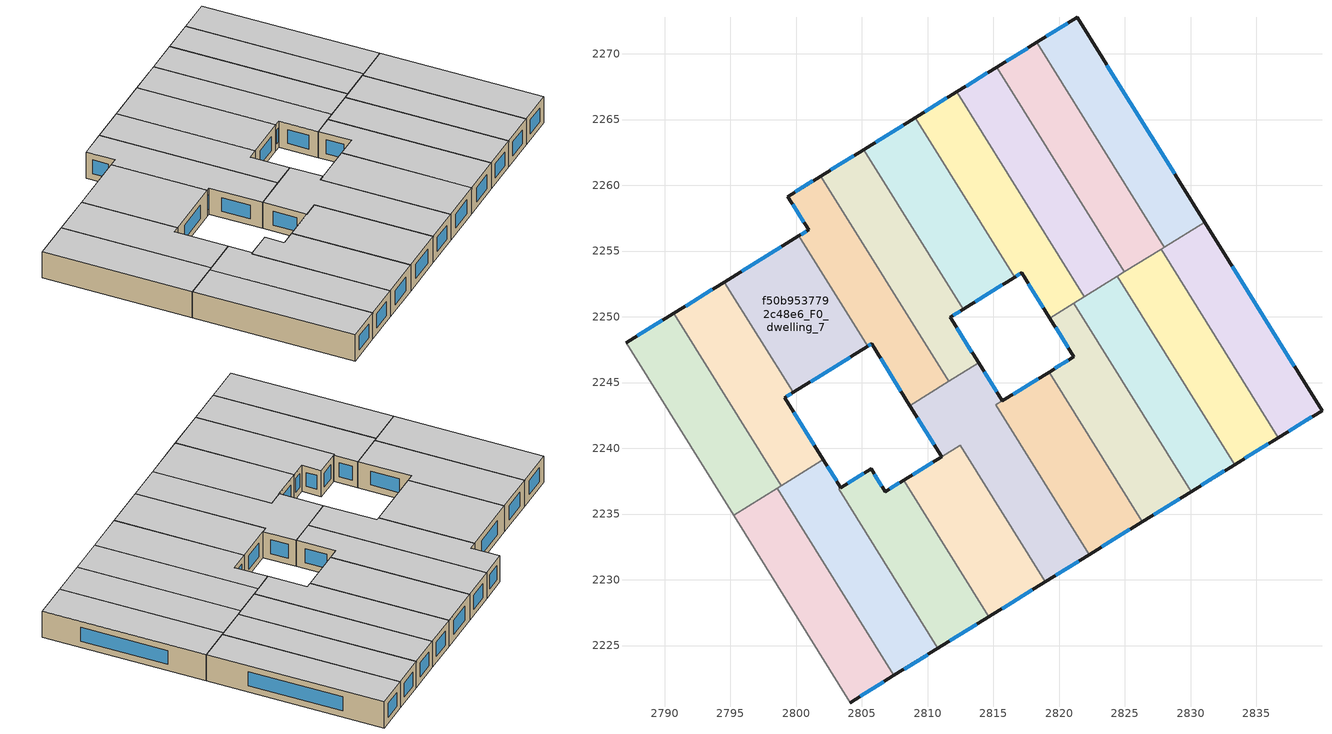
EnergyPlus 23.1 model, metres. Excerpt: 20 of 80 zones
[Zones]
f50b9537792c48e6_F0_dwelling_0
 floor ground (EU_floor_Construction): 2821.37,2272.77 2831.06,2257.21 2828.02,2255.31 2818.32,2270.88 z0
 wall outside (EU_wall_Construction): 2831.06,2257.21 2821.37,2272.77 2818.32,2270.88 z0:3
 wall to f50b9537792c48e6_F0_dwelling_1 (EU_wall_Construction): 2818.32,2270.88 2828.02,2255.31 z0:3
 wall to f50b9537792c48e6_F0_dwelling_10 (EU_wall_Construction): 2828.02,2255.31 2831.06,2257.21 z0:3
 window (EU_Window_Construction): 2820.65,2272.33 2819.03,2271.32 / 2828.79,2260.86 2823.64,2269.12 z0.7:2.3
 ceiling to f50b9537792c48e6_F1_dwelling_0 (EU_floor_Construction): 2831.06,2257.21 2821.37,2272.77 2818.32,2270.88 2828.02,2255.31 z3
f50b9537792c48e6_F0_dwelling_1
 floor ground (EU_floor_Construction): 2818.32,2270.88 2828.02,2255.31 2824.97,2253.41 2815.27,2268.99 z0
 wall outside (EU_wall_Construction): 2818.32,2270.88 2815.27,2268.99 z0:3
 wall to f50b9537792c48e6_F0_dwelling_2 (EU_wall_Construction): 2815.27,2268.99 2824.97,2253.41 z0:3
 wall to f50b9537792c48e6_F0_dwelling_11 (EU_wall_Construction): 2824.97,2253.41 2827.75,2255.15 z0:3
 wall to f50b9537792c48e6_F0_dwelling_10 (EU_wall_Construction): 2827.75,2255.15 2828.02,2255.31 z0:3
 window (EU_Window_Construction): 2817.6,2270.44 2815.98,2269.44 z0.7:2.3
 ceiling to f50b9537792c48e6_F1_dwelling_1 (EU_floor_Construction): 2828.02,2255.31 2818.32,2270.88 2815.27,2268.99 2824.97,2253.41 z3
f50b9537792c48e6_F0_dwelling_10
 floor ground (EU_floor_Construction): 2831.06,2257.21 2839.99,2242.88 2836.68,2240.82 2827.75,2255.15 z0
 wall outside (EU_wall_Construction): 2836.68,2240.82 2839.99,2242.88 2831.06,2257.21 z0:3
 wall to f50b9537792c48e6_F0_dwelling_11 (EU_wall_Construction): 2827.75,2255.15 2836.68,2240.82 z0:3
 window (EU_Window_Construction): 2837.9,2246.24 2833.16,2253.84 / 2837.45,2241.31 2839.21,2242.39 z0.7:2.3
 ceiling to f50b9537792c48e6_F1_dwelling_10 (EU_floor_Construction): 2839.99,2242.88 2831.06,2257.21 2827.75,2255.15 2836.68,2240.82 z3
f50b9537792c48e6_F0_dwelling_11
 floor ground (EU_floor_Construction): 2827.75,2255.15 2836.68,2240.82 2833.36,2238.77 2824.44,2253.08 z0
 wall outside (EU_wall_Construction): 2833.36,2238.77 2836.68,2240.82 z0:3
 wall to f50b9537792c48e6_F0_dwelling_12 (EU_wall_Construction): 2824.44,2253.08 2833.36,2238.77 z0:3
 wall to f50b9537792c48e6_F0_dwelling_2 (EU_wall_Construction): 2824.97,2253.41 2824.44,2253.08 z0:3
 window (EU_Window_Construction): 2834.14,2239.25 2835.9,2240.34 z0.7:2.3
 ceiling to f50b9537792c48e6_F1_dwelling_11 (EU_floor_Construction): 2836.68,2240.82 2827.75,2255.15 2824.44,2253.08 2833.36,2238.77 z3
f50b9537792c48e6_F0_dwelling_12
 floor ground (EU_floor_Construction): 2824.44,2253.08 2833.36,2238.77 2830.04,2236.71 2821.13,2251.02 z0
 wall outside (EU_wall_Construction): 2830.04,2236.71 2833.36,2238.77 z0:3
 wall to f50b9537792c48e6_F0_dwelling_13 (EU_wall_Construction): 2821.13,2251.02 2830.04,2236.71 z0:3
 wall to f50b9537792c48e6_F0_dwelling_2 (EU_wall_Construction): 2824.44,2253.08 2821.93,2251.52 z0:3
 wall to f50b9537792c48e6_F0_dwelling_3 (EU_wall_Construction): 2821.93,2251.52 2821.13,2251.02 z0:3
 window (EU_Window_Construction): 2830.82,2237.2 2832.58,2238.29 z0.7:2.3
 ceiling to f50b9537792c48e6_F1_dwelling_12 (EU_floor_Construction): 2833.36,2238.77 2824.44,2253.08 2821.13,2251.02 2830.04,2236.71 z3
f50b9537792c48e6_F0_dwelling_13
 floor ground (EU_floor_Construction): 2821.13,2251.02 2830.04,2236.71 2826.33,2234.42 2819.24,2245.8 2821.12,2246.97 2819.3,2249.88 z0
 wall outside (EU_wall_Construction): 2819.3,2249.88 2821.12,2246.97 2819.24,2245.8 / 2826.33,2234.42 2830.04,2236.71 z0:3
 wall to f50b9537792c48e6_F0_dwelling_14 (EU_wall_Construction): 2819.24,2245.8 2826.33,2234.42 z0:3
 wall to f50b9537792c48e6_F0_dwelling_3 (EU_wall_Construction): 2821.13,2251.02 2819.3,2249.88 z0:3
 window (EU_Window_Construction): 2819.73,2249.2 2820.7,2247.65 / 2827.2,2234.96 2829.17,2236.18 / 2820.68,2246.69 2819.68,2246.08 z0.7:2.3
 ceiling to f50b9537792c48e6_F1_dwelling_13 (EU_floor_Construction): 2830.04,2236.71 2821.13,2251.02 2819.3,2249.88 2821.12,2246.97 2819.24,2245.8 2826.33,2234.42 z3
f50b9537792c48e6_F0_dwelling_14
 floor ground (EU_floor_Construction): 2819.24,2245.8 2826.33,2234.42 2822.29,2231.92 2815.2,2243.3 2815.69,2243.61 z0
 wall outside (EU_wall_Construction): 2822.29,2231.92 2826.33,2234.42 / 2819.24,2245.8 2815.69,2243.61 z0:3
 wall to f50b9537792c48e6_F0_dwelling_15 (EU_wall_Construction): 2815.68,2243.61 2815.2,2243.3 2822.29,2231.92 z0:3
 window (EU_Window_Construction): 2823.24,2232.51 2825.38,2233.83 / 2818.41,2245.29 2816.52,2244.13 z0.7:2.3
 ceiling to f50b9537792c48e6_F1_dwelling_14 (EU_floor_Construction): 2826.33,2234.42 2819.24,2245.8 2815.69,2243.61 2815.2,2243.3 2822.29,2231.92 z3
f50b9537792c48e6_F0_dwelling_15
 floor ground (EU_floor_Construction): 2815.69,2243.61 2815.2,2243.3 2822.28,2231.92 2818.96,2229.86 2812.48,2240.25 2811.08,2239.38 2808.66,2243.25 2813.88,2246.5 z0
 wall outside (EU_wall_Construction): 2818.96,2229.86 2822.28,2231.92 / 2808.66,2243.25 2811.08,2239.38 / 2815.69,2243.61 2813.88,2246.5 z0:3
 wall to f50b9537792c48e6_F0_dwelling_16 (EU_wall_Construction): 2812.49,2240.24 2818.96,2229.86 / 2811.08,2239.38 2812.48,2240.25 z0:3
 wall to f50b9537792c48e6_F0_dwelling_6 (EU_wall_Construction): 2811.61,2245.09 2808.66,2243.25 z0:3
 wall to f50b9537792c48e6_F0_dwelling_5 (EU_wall_Construction): 2813.88,2246.5 2811.61,2245.09 z0:3
 window (EU_Window_Construction): 2819.74,2230.34 2821.5,2231.43 / 2809.23,2242.34 2810.51,2240.29 / 2815.26,2244.29 2814.3,2245.82 z0.7:2.3
 ceiling to f50b9537792c48e6_F1_dwelling_15 (EU_floor_Construction): 2822.28,2231.92 2815.2,2243.3 2815.69,2243.61 2813.88,2246.5 2808.66,2243.25 2811.08,2239.38 2812.48,2240.25 2818.96,2229.86 z3
f50b9537792c48e6_F0_dwelling_16
 floor ground (EU_floor_Construction): 2812.49,2240.24 2818.96,2229.86 2814.65,2227.19 2808.18,2237.58 z0
 wall outside (EU_wall_Construction): 2814.65,2227.19 2818.96,2229.86 / 2811.08,2239.37 2808.18,2237.58 z0:3
 wall to f50b9537792c48e6_F0_dwelling_17 (EU_wall_Construction): 2808.18,2237.58 2814.65,2227.19 z0:3
 window (EU_Window_Construction): 2815.66,2227.82 2817.95,2229.23 / 2810.4,2238.95 2808.86,2238 z0.7:2.3
 ceiling to f50b9537792c48e6_F1_dwelling_16 (EU_floor_Construction): 2818.96,2229.86 2812.49,2240.24 2808.18,2237.58 2814.65,2227.19 z3
f50b9537792c48e6_F0_dwelling_17
 floor ground (EU_floor_Construction): 2808.18,2237.58 2814.65,2227.19 2810.78,2224.8 2803.23,2236.92 2803.39,2237.02 2805.71,2238.45 2806.79,2236.71 z0
 wall outside (EU_wall_Construction): 2810.78,2224.8 2814.65,2227.19 / 2808.18,2237.58 2806.79,2236.71 2805.71,2238.45 2803.39,2237.02 z0:3
 wall to f50b9537792c48e6_F0_dwelling_18 (EU_wall_Construction): 2803.39,2237.02 2803.23,2236.92 2810.78,2224.8 z0:3
 window (EU_Window_Construction): 2811.69,2225.36 2813.74,2226.63 / 2805.16,2238.12 2803.94,2237.36 / 2806.53,2237.12 2805.96,2238.04 / 2807.86,2237.38 2807.12,2236.92 z0.7:2.3
 ceiling to f50b9537792c48e6_F1_dwelling_17 (EU_floor_Construction): 2814.65,2227.19 2808.18,2237.58 2806.79,2236.71 2805.71,2238.45 2803.39,2237.02 2803.23,2236.92 2810.78,2224.8 z3
f50b9537792c48e6_F0_dwelling_18
 floor ground (EU_floor_Construction): 2803.39,2237.02 2803.23,2236.92 2810.78,2224.8 2807.45,2222.73 2798.58,2236.97 2801.91,2239.04 2802.07,2239.14 z0
 wall outside (EU_wall_Construction): 2803.39,2237.02 2802.07,2239.14 / 2807.45,2222.73 2810.78,2224.8 z0:3
 wall to f50b9537792c48e6_F0_dwelling_19 (EU_wall_Construction): 2798.58,2236.97 2807.45,2222.73 z0:3
 wall to f50b9537792c48e6_F0_dwelling_8 (EU_wall_Construction): 2802.07,2239.14 2801.91,2239.04 2798.86,2237.15 z0:3
 wall to f50b9537792c48e6_F0_dwelling_9 (EU_wall_Construction): 2798.86,2237.15 2798.58,2236.97 z0:3
 window (EU_Window_Construction): 2803.08,2237.52 2802.38,2238.64 / 2808.23,2223.22 2810,2224.31 z0.7:2.3
 ceiling to f50b9537792c48e6_F1_dwelling_18 (EU_floor_Construction): 2810.78,2224.8 2803.23,2236.92 2803.39,2237.02 2802.07,2239.14 2801.91,2239.04 2798.58,2236.97 2807.45,2222.73 z3
f50b9537792c48e6_F0_dwelling_19
 floor ground (EU_floor_Construction): 2798.58,2236.97 2807.45,2222.73 2804.11,2220.67 2795.24,2234.89 z0
 wall outside (EU_wall_Construction): 2804.11,2220.67 2807.45,2222.73 z0:3
 wall adiabatic (EU_wall_Construction): 2795.24,2234.89 2804.11,2220.67 z0:3
 wall to f50b9537792c48e6_F0_dwelling_9 (EU_wall_Construction): 2798.58,2236.97 2795.24,2234.89 z0:3
 window (EU_Window_Construction): 2804.89,2221.15 2806.66,2222.25 z0.7:2.3
 ceiling to f50b9537792c48e6_F1_dwelling_19 (EU_floor_Construction): 2807.45,2222.73 2798.58,2236.97 2795.24,2234.89 2804.11,2220.67 z3
f50b9537792c48e6_F0_dwelling_2
 floor ground (EU_floor_Construction): 2815.27,2268.99 2824.97,2253.41 2821.93,2251.52 2812.22,2267.11 z0
 wall outside (EU_wall_Construction): 2815.27,2268.99 2812.22,2267.11 z0:3
 wall to f50b9537792c48e6_F0_dwelling_3 (EU_wall_Construction): 2812.22,2267.11 2821.93,2251.52 z0:3
 window (EU_Window_Construction): 2814.55,2268.55 2812.93,2267.55 z0.7:2.3
 ceiling to f50b9537792c48e6_F1_dwelling_2 (EU_floor_Construction): 2824.97,2253.41 2815.27,2268.99 2812.22,2267.11 2821.93,2251.52 z3
f50b9537792c48e6_F0_dwelling_3
 floor ground (EU_floor_Construction): 2812.22,2267.11 2821.93,2251.52 2819.3,2249.88 2817.15,2253.34 2816.61,2253 2809.05,2265.15 z0
 wall outside (EU_wall_Construction): 2812.22,2267.11 2809.05,2265.15 / 2816.61,2253 2817.15,2253.34 2819.3,2249.88 z0:3
 wall to f50b9537792c48e6_F0_dwelling_4 (EU_wall_Construction): 2809.05,2265.15 2816.61,2253 z0:3
 window (EU_Window_Construction): 2811.47,2266.65 2809.79,2265.61 / 2817.66,2252.52 2818.8,2250.69 / 2816.74,2253.08 2817.02,2253.26 z0.7:2.3
 ceiling to f50b9537792c48e6_F1_dwelling_3 (EU_floor_Construction): 2821.93,2251.52 2812.22,2267.11 2809.05,2265.15 2816.61,2253 2817.15,2253.34 2819.3,2249.88 z3
f50b9537792c48e6_F0_dwelling_4
 floor ground (EU_floor_Construction): 2809.05,2265.15 2816.61,2253 2812.7,2250.59 2805.14,2262.72 z0
 wall outside (EU_wall_Construction): 2812.7,2250.59 2816.61,2253 / 2809.05,2265.15 2805.14,2262.72 z0:3
 wall to f50b9537792c48e6_F0_dwelling_5 (EU_wall_Construction): 2805.14,2262.72 2812.7,2250.59 z0:3
 window (EU_Window_Construction): 2813.62,2251.15 2815.7,2252.44 / 2808.13,2264.58 2806.06,2263.29 z0.7:2.3
 ceiling to f50b9537792c48e6_F1_dwelling_4 (EU_floor_Construction): 2816.61,2253 2809.05,2265.15 2805.14,2262.72 2812.7,2250.59 z3
f50b9537792c48e6_F0_dwelling_5
 floor ground (EU_floor_Construction): 2805.14,2262.72 2812.7,2250.59 2811.72,2249.98 2813.88,2246.5 2811.61,2245.09 2801.88,2260.7 z0
 wall outside (EU_wall_Construction): 2805.14,2262.72 2801.88,2260.7 / 2813.88,2246.5 2811.72,2249.98 2812.7,2250.59 z0:3
 wall to f50b9537792c48e6_F0_dwelling_6 (EU_wall_Construction): 2801.88,2260.7 2811.61,2245.09 z0:3
 window (EU_Window_Construction): 2804.37,2262.25 2802.64,2261.18 / 2811.95,2250.12 2812.47,2250.44 / 2813.37,2247.32 2812.22,2249.16 z0.7:2.3
 ceiling to f50b9537792c48e6_F1_dwelling_5 (EU_floor_Construction): 2813.88,2246.5 2811.72,2249.98 2812.7,2250.59 2805.14,2262.72 2801.88,2260.7 2811.61,2245.09 z3
f50b9537792c48e6_F0_dwelling_6
 floor ground (EU_floor_Construction): 2801.88,2260.7 2811.61,2245.09 2808.66,2243.25 2805.74,2247.95 2805.43,2247.76 2800.21,2256.15 2800.95,2256.61 2799.36,2259.15 z0
 wall outside (EU_wall_Construction): 2801.88,2260.7 2799.36,2259.15 2800.95,2256.61 2800.21,2256.15 / 2805.43,2247.76 2805.74,2247.95 2808.66,2243.25 z0:3
 wall to f50b9537792c48e6_F0_dwelling_7 (EU_wall_Construction): 2800.21,2256.15 2805.43,2247.76 z0:3
 window (EU_Window_Construction): 2800.77,2256.5 2800.38,2256.25 / 2799.73,2258.55 2800.58,2257.2 / 2801.29,2260.34 2799.95,2259.51 / 2806.42,2246.84 2807.98,2244.36 / 2805.51,2247.8 2805.67,2247.9 z0.7:2.3
 ceiling to f50b9537792c48e6_F1_dwelling_6 (EU_floor_Construction): 2811.61,2245.09 2801.88,2260.7 2799.36,2259.15 2800.95,2256.61 2800.21,2256.15 2805.43,2247.76 2805.74,2247.95 2808.66,2243.25 z3
f50b9537792c48e6_F0_dwelling_7
 floor ground (EU_floor_Construction): 2800.21,2256.15 2805.43,2247.76 2799.78,2244.25 2794.55,2252.64 z0
 wall outside (EU_wall_Construction): 2799.78,2244.25 2805.43,2247.76 / 2800.21,2256.15 2794.55,2252.64 z0:3
 wall to f50b9537792c48e6_F0_dwelling_8 (EU_wall_Construction): 2794.55,2252.64 2799.78,2244.25 z0:3
 window (EU_Window_Construction): 2801.11,2245.07 2804.11,2246.93 / 2798.88,2255.32 2795.88,2253.47 z0.7:2.3
 ceiling to f50b9537792c48e6_F1_dwelling_7 (EU_floor_Construction): 2805.43,2247.76 2800.21,2256.15 2794.55,2252.64 2799.78,2244.25 z3
f50b9537792c48e6_F0_dwelling_8
 floor ground (EU_floor_Construction): 2794.55,2252.64 2799.78,2244.25 2799.13,2243.85 2802.07,2239.14 2798.86,2237.15 2790.69,2250.26 z0
 wall outside (EU_wall_Construction): 2794.55,2252.64 2790.69,2250.26 / 2802.07,2239.14 2799.13,2243.85 2799.78,2244.25 z0:3
 wall to f50b9537792c48e6_F0_dwelling_9 (EU_wall_Construction): 2790.69,2250.26 2798.86,2237.15 z0:3
 window (EU_Window_Construction): 2793.64,2252.08 2791.6,2250.82 / 2799.28,2243.94 2799.63,2244.16 / 2801.38,2240.25 2799.82,2242.74 z0.7:2.3
 ceiling to f50b9537792c48e6_F1_dwelling_8 (EU_floor_Construction): 2802.07,2239.14 2799.13,2243.85 2799.78,2244.25 2794.55,2252.64 2790.69,2250.26 2798.86,2237.15 z3
f50b9537792c48e6_F0_dwelling_9
 floor ground (EU_floor_Construction): 2790.69,2250.26 2798.86,2237.15 2795.24,2234.89 2787.07,2248.02 z0
 wall outside (EU_wall_Construction): 2790.69,2250.26 2787.07,2248.02 z0:3
 wall adiabatic (EU_wall_Construction): 2787.07,2248.02 2795.24,2234.89 z0:3
 window (EU_Window_Construction): 2789.84,2249.73 2787.92,2248.54 z0.7:2.3
 ceiling to f50b9537792c48e6_F1_dwelling_9 (EU_floor_Construction): 2798.86,2237.15 2790.69,2250.26 2787.07,2248.02 2795.24,2234.89 z3
[Building]
EU S2 Campaign: North Axis=0; Terrain=City; Solar Distribution=FullExterior
[Site:Location]
Budapest.Ferenc.Liszt.Intl.AP: Latitude=47.437; Longitude=19.256; Time Zone=1; Elevation=185
[SizingPeriod:WeatherFileDays]
AnnualSizingPeriod: Begin Month=1; Begin Day of Month=1; End Month=12; End Day of Month=31; Day of Week for Start Day=Monday; Use Weather File Daylight Saving Period=No; Use Weather File Rain and Snow Indicators=No
[MATERIAL]
EU_InternalMass_Material: Roughness=MediumRough; Thickness=0.1; Conductivity=1; Density=1800; Specific Heat=900; Thermal Absorptance=0.9; Solar Absorptance=0.7; Visible Absorptance=0.7
[MATERIAL:NOMASS] Roughness=MediumRough; Thermal Absorptance=0.9; Solar Absorptance=0.7; Visible Absorptance=0.7
Name | Thermal Resistance
EU_wall_NoMass | 0.832559
EU_floor_NoMass | 0.872794
[WINDOWMATERIAL:SIMPLEGLAZINGSYSTEM]
EU_Window_SimpleGlazing: UFactor=2.79869; Solar Heat Gain Coefficient=0.75; Visible Transmittance=0.75
[CONSTRUCTION]
EU_wall_Construction: EU_wall_NoMass
EU_floor_Construction: EU_floor_NoMass
EU_Window_Construction: EU_Window_SimpleGlazing
EU_InternalMass_Construction: EU_InternalMass_Material
[ZONE] Type=1; Multiplier=1; Ceiling Height=autocalculate; Floor Area=autocalculate; Part of Total Floor Area=Yes
Name | Volume
f50b9537792c48e6_F0_dwelling_0; f50b9537792c48e6_F0_dwelling_4 | 197.481
f50b9537792c48e6_F0_dwelling_1; f50b9537792c48e6_F0_dwelling_11 | 197.491
f50b9537792c48e6_F0_dwelling_10; f50b9537792c48e6_F0_dwelling_9 | 197.487
f50b9537792c48e6_F0_dwelling_12 | 197.468
f50b9537792c48e6_F0_dwelling_13 | 197.493
f50b9537792c48e6_F0_dwelling_14 | 191.338
f50b9537792c48e6_F0_dwelling_15 | 226.234
f50b9537792c48e6_F0_dwelling_16 | 185.778
f50b9537792c48e6_F0_dwelling_17 | 185.071
f50b9537792c48e6_F0_dwelling_18 | 198.889
f50b9537792c48e6_F0_dwelling_19 | 197.484
f50b9537792c48e6_F0_dwelling_2 | 197.479
f50b9537792c48e6_F0_dwelling_3 | 197.502
f50b9537792c48e6_F0_dwelling_5 | 197.466
f50b9537792c48e6_F0_dwelling_6 | 197.524
f50b9537792c48e6_F0_dwelling_7 | 197.459
f50b9537792c48e6_F0_dwelling_8 | 197.5
[INTERNALMASS] Construction=EU_InternalMass_Construction
Name | Zone or ZoneList | Surface Area
f50b9537792c48e6_F0_dwelling_0_EU_InternalMass | f50b9537792c48e6_F0_dwelling_0 | 65.8273
f50b9537792c48e6_F0_dwelling_1_EU_InternalMass | f50b9537792c48e6_F0_dwelling_1 | 65.8302
f50b9537792c48e6_F0_dwelling_2_EU_InternalMass | f50b9537792c48e6_F0_dwelling_2 | 65.8262
f50b9537792c48e6_F0_dwelling_3_EU_InternalMass | f50b9537792c48e6_F0_dwelling_3 | 65.8343
f50b9537792c48e6_F0_dwelling_4_EU_InternalMass | f50b9537792c48e6_F0_dwelling_4 | 65.8269
f50b9537792c48e6_F0_dwelling_5_EU_InternalMass | f50b9537792c48e6_F0_dwelling_5 | 65.8221
f50b9537792c48e6_F0_dwelling_6_EU_InternalMass | f50b9537792c48e6_F0_dwelling_6 | 65.8412
f50b9537792c48e6_F0_dwelling_7_EU_InternalMass | f50b9537792c48e6_F0_dwelling_7 | 65.8197
f50b9537792c48e6_F0_dwelling_8_EU_InternalMass | f50b9537792c48e6_F0_dwelling_8 | 65.8336
f50b9537792c48e6_F0_dwelling_9_EU_InternalMass | f50b9537792c48e6_F0_dwelling_9 | 65.8288
f50b9537792c48e6_F0_dwelling_10_EU_InternalMass | f50b9537792c48e6_F0_dwelling_10 | 65.8289
f50b9537792c48e6_F0_dwelling_11_EU_InternalMass | f50b9537792c48e6_F0_dwelling_11 | 65.8305
f50b9537792c48e6_F0_dwelling_12_EU_InternalMass | f50b9537792c48e6_F0_dwelling_12 | 65.8225
f50b9537792c48e6_F0_dwelling_13_EU_InternalMass | f50b9537792c48e6_F0_dwelling_13 | 65.831
f50b9537792c48e6_F0_dwelling_14_EU_InternalMass | f50b9537792c48e6_F0_dwelling_14 | 63.7777
f50b9537792c48e6_F0_dwelling_15_EU_InternalMass | f50b9537792c48e6_F0_dwelling_15 | 75.4383
f50b9537792c48e6_F0_dwelling_16_EU_InternalMass | f50b9537792c48e6_F0_dwelling_16 | 61.9368
f50b9537792c48e6_F0_dwelling_17_EU_InternalMass | f50b9537792c48e6_F0_dwelling_17 | 61.6863
f50b9537792c48e6_F0_dwelling_18_EU_InternalMass | f50b9537792c48e6_F0_dwelling_18 | 66.2962
f50b9537792c48e6_F0_dwelling_19_EU_InternalMass | f50b9537792c48e6_F0_dwelling_19 | 65.8278
[OTHEREQUIPMENT] Fuel Type=Electricity; Design Level Calculation Method=Watts/Area; Power per Zone Floor Area=1; Fraction Latent=0; Fraction Radiant=0; Fraction Lost=0; Carbon Dioxide Generation Rate=0; EndUse Subcategory=EU_Step8_InternalGains
Name | Zone or ZoneList or Space or SpaceList | Schedule
EU_Step8_InternalGain_f50b9537792c48e6_F0_dwelling_0_f000 | f50b9537792c48e6_F0_dwelling_0 | EU_Step8_GainSchedule_f50b9537792c48e6_F0_dwelling_0_f000
EU_Step8_InternalGain_f50b9537792c48e6_F0_dwelling_1_f000 | f50b9537792c48e6_F0_dwelling_1 | EU_Step8_GainSchedule_f50b9537792c48e6_F0_dwelling_1_f000
EU_Step8_InternalGain_f50b9537792c48e6_F0_dwelling_2_f000 | f50b9537792c48e6_F0_dwelling_2 | EU_Step8_GainSchedule_f50b9537792c48e6_F0_dwelling_2_f000
EU_Step8_InternalGain_f50b9537792c48e6_F0_dwelling_3_f000 | f50b9537792c48e6_F0_dwelling_3 | EU_Step8_GainSchedule_f50b9537792c48e6_F0_dwelling_3_f000
EU_Step8_InternalGain_f50b9537792c48e6_F0_dwelling_4_f000 | f50b9537792c48e6_F0_dwelling_4 | EU_Step8_GainSchedule_f50b9537792c48e6_F0_dwelling_4_f000
EU_Step8_InternalGain_f50b9537792c48e6_F0_dwelling_5_f000 | f50b9537792c48e6_F0_dwelling_5 | EU_Step8_GainSchedule_f50b9537792c48e6_F0_dwelling_5_f000
EU_Step8_InternalGain_f50b9537792c48e6_F0_dwelling_6_f000 | f50b9537792c48e6_F0_dwelling_6 | EU_Step8_GainSchedule_f50b9537792c48e6_F0_dwelling_6_f000
EU_Step8_InternalGain_f50b9537792c48e6_F0_dwelling_7_f000 | f50b9537792c48e6_F0_dwelling_7 | EU_Step8_GainSchedule_f50b9537792c48e6_F0_dwelling_7_f000
EU_Step8_InternalGain_f50b9537792c48e6_F0_dwelling_8_f000 | f50b9537792c48e6_F0_dwelling_8 | EU_Step8_GainSchedule_f50b9537792c48e6_F0_dwelling_8_f000
EU_Step8_InternalGain_f50b9537792c48e6_F0_dwelling_9_f000 | f50b9537792c48e6_F0_dwelling_9 | EU_Step8_GainSchedule_f50b9537792c48e6_F0_dwelling_9_f000
EU_Step8_InternalGain_f50b9537792c48e6_F0_dwelling_10_f000 | f50b9537792c48e6_F0_dwelling_10 | EU_Step8_GainSchedule_f50b9537792c48e6_F0_dwelling_10_f000
EU_Step8_InternalGain_f50b9537792c48e6_F0_dwelling_11_f000 | f50b9537792c48e6_F0_dwelling_11 | EU_Step8_GainSchedule_f50b9537792c48e6_F0_dwelling_11_f000
EU_Step8_InternalGain_f50b9537792c48e6_F0_dwelling_12_f000 | f50b9537792c48e6_F0_dwelling_12 | EU_Step8_GainSchedule_f50b9537792c48e6_F0_dwelling_12_f000
EU_Step8_InternalGain_f50b9537792c48e6_F0_dwelling_13_f000 | f50b9537792c48e6_F0_dwelling_13 | EU_Step8_GainSchedule_f50b9537792c48e6_F0_dwelling_13_f000
EU_Step8_InternalGain_f50b9537792c48e6_F0_dwelling_14_f000 | f50b9537792c48e6_F0_dwelling_14 | EU_Step8_GainSchedule_f50b9537792c48e6_F0_dwelling_14_f000
EU_Step8_InternalGain_f50b9537792c48e6_F0_dwelling_15_f000 | f50b9537792c48e6_F0_dwelling_15 | EU_Step8_GainSchedule_f50b9537792c48e6_F0_dwelling_15_f000
EU_Step8_InternalGain_f50b9537792c48e6_F0_dwelling_16_f000 | f50b9537792c48e6_F0_dwelling_16 | EU_Step8_GainSchedule_f50b9537792c48e6_F0_dwelling_16_f000
EU_Step8_InternalGain_f50b9537792c48e6_F0_dwelling_17_f000 | f50b9537792c48e6_F0_dwelling_17 | EU_Step8_GainSchedule_f50b9537792c48e6_F0_dwelling_17_f000
EU_Step8_InternalGain_f50b9537792c48e6_F0_dwelling_18_f000 | f50b9537792c48e6_F0_dwelling_18 | EU_Step8_GainSchedule_f50b9537792c48e6_F0_dwelling_18_f000
EU_Step8_InternalGain_f50b9537792c48e6_F0_dwelling_19_f000 | f50b9537792c48e6_F0_dwelling_19 | EU_Step8_GainSchedule_f50b9537792c48e6_F0_dwelling_19_f000
[ZONEVENTILATION:DESIGNFLOWRATE] Schedule=EU_AlwaysOn; Design Flow Rate Calculation Method=AirChanges/Hour; Air Changes per Hour=0.475469; Ventilation Type=Natural; Fan Pressure Rise=0; Fan Total Efficiency=1; Constant Term Coefficient=1; Temperature Term Coefficient=0; Velocity Term Coefficient=0; Velocity Squared Term Coefficient=0; Minimum Indoor Temperature=-100; Maximum Indoor Temperature=100; Delta Temperature=-100; Minimum Outdoor Temperature=-100; Maximum Outdoor Temperature=100; Maximum Wind Speed=40
Name | Zone or ZoneList or Space or SpaceList
EU_ConstantAir_f50b9537792c48e6_F0_dwelling_0 | f50b9537792c48e6_F0_dwelling_0
EU_ConstantAir_f50b9537792c48e6_F0_dwelling_1 | f50b9537792c48e6_F0_dwelling_1
EU_ConstantAir_f50b9537792c48e6_F0_dwelling_2 | f50b9537792c48e6_F0_dwelling_2
EU_ConstantAir_f50b9537792c48e6_F0_dwelling_3 | f50b9537792c48e6_F0_dwelling_3
EU_ConstantAir_f50b9537792c48e6_F0_dwelling_4 | f50b9537792c48e6_F0_dwelling_4
EU_ConstantAir_f50b9537792c48e6_F0_dwelling_5 | f50b9537792c48e6_F0_dwelling_5
EU_ConstantAir_f50b9537792c48e6_F0_dwelling_6 | f50b9537792c48e6_F0_dwelling_6
EU_ConstantAir_f50b9537792c48e6_F0_dwelling_7 | f50b9537792c48e6_F0_dwelling_7
EU_ConstantAir_f50b9537792c48e6_F0_dwelling_8 | f50b9537792c48e6_F0_dwelling_8
EU_ConstantAir_f50b9537792c48e6_F0_dwelling_9 | f50b9537792c48e6_F0_dwelling_9
EU_ConstantAir_f50b9537792c48e6_F0_dwelling_10 | f50b9537792c48e6_F0_dwelling_10
EU_ConstantAir_f50b9537792c48e6_F0_dwelling_11 | f50b9537792c48e6_F0_dwelling_11
EU_ConstantAir_f50b9537792c48e6_F0_dwelling_12 | f50b9537792c48e6_F0_dwelling_12
EU_ConstantAir_f50b9537792c48e6_F0_dwelling_13 | f50b9537792c48e6_F0_dwelling_13
EU_ConstantAir_f50b9537792c48e6_F0_dwelling_14 | f50b9537792c48e6_F0_dwelling_14
EU_ConstantAir_f50b9537792c48e6_F0_dwelling_15 | f50b9537792c48e6_F0_dwelling_15
EU_ConstantAir_f50b9537792c48e6_F0_dwelling_16 | f50b9537792c48e6_F0_dwelling_16
EU_ConstantAir_f50b9537792c48e6_F0_dwelling_17 | f50b9537792c48e6_F0_dwelling_17
EU_ConstantAir_f50b9537792c48e6_F0_dwelling_18 | f50b9537792c48e6_F0_dwelling_18
EU_ConstantAir_f50b9537792c48e6_F0_dwelling_19 | f50b9537792c48e6_F0_dwelling_19
[HVACTEMPLATE:THERMOSTAT] Constant Heating Setpoint=20; Constant Cooling Setpoint=50
EU_HeatOnly_f50b9537792c48e6_F0_dwelling_0; EU_HeatOnly_f50b9537792c48e6_F0_dwelling_1; EU_HeatOnly_f50b9537792c48e6_F0_dwelling_2; EU_HeatOnly_f50b9537792c48e6_F0_dwelling_3; EU_HeatOnly_f50b9537792c48e6_F0_dwelling_4; EU_HeatOnly_f50b9537792c48e6_F0_dwelling_5; EU_HeatOnly_f50b9537792c48e6_F0_dwelling_6; EU_HeatOnly_f50b9537792c48e6_F0_dwelling_7; EU_HeatOnly_f50b9537792c48e6_F0_dwelling_8; EU_HeatOnly_f50b9537792c48e6_F0_dwelling_9; EU_HeatOnly_f50b9537792c48e6_F0_dwelling_10; EU_HeatOnly_f50b9537792c48e6_F0_dwelling_11; EU_HeatOnly_f50b9537792c48e6_F0_dwelling_12; EU_HeatOnly_f50b9537792c48e6_F0_dwelling_13; EU_HeatOnly_f50b9537792c48e6_F0_dwelling_14; EU_HeatOnly_f50b9537792c48e6_F0_dwelling_15; EU_HeatOnly_f50b9537792c48e6_F0_dwelling_16; EU_HeatOnly_f50b9537792c48e6_F0_dwelling_17; EU_HeatOnly_f50b9537792c48e6_F0_dwelling_18; EU_HeatOnly_f50b9537792c48e6_F0_dwelling_19; EU_HeatOnly_f50b9537792c48e6_F1_dwelling_0; EU_HeatOnly_f50b9537792c48e6_F1_dwelling_1; EU_HeatOnly_f50b9537792c48e6_F1_dwelling_2; EU_HeatOnly_f50b9537792c48e6_F1_dwelling_3; EU_HeatOnly_f50b9537792c48e6_F1_dwelling_4; EU_HeatOnly_f50b9537792c48e6_F1_dwelling_5; EU_HeatOnly_f50b9537792c48e6_F1_dwelling_6; EU_HeatOnly_f50b9537792c48e6_F1_dwelling_7; EU_HeatOnly_f50b9537792c48e6_F1_dwelling_8; EU_HeatOnly_f50b9537792c48e6_F1_dwelling_9; EU_HeatOnly_f50b9537792c48e6_F1_dwelling_10; EU_HeatOnly_f50b9537792c48e6_F1_dwelling_11; EU_HeatOnly_f50b9537792c48e6_F1_dwelling_12; EU_HeatOnly_f50b9537792c48e6_F1_dwelling_13; EU_HeatOnly_f50b9537792c48e6_F1_dwelling_14; EU_HeatOnly_f50b9537792c48e6_F1_dwelling_15; EU_HeatOnly_f50b9537792c48e6_F1_dwelling_16; EU_HeatOnly_f50b9537792c48e6_F1_dwelling_17; EU_HeatOnly_f50b9537792c48e6_F1_dwelling_18; EU_HeatOnly_f50b9537792c48e6_F1_dwelling_19; EU_HeatOnly_f50b9537792c48e6_F2_dwelling_0; EU_HeatOnly_f50b9537792c48e6_F2_dwelling_1; EU_HeatOnly_f50b9537792c48e6_F2_dwelling_2; EU_HeatOnly_f50b9537792c48e6_F2_dwelling_3; EU_HeatOnly_f50b9537792c48e6_F2_dwelling_4; EU_HeatOnly_f50b9537792c48e6_F2_dwelling_5; EU_HeatOnly_f50b9537792c48e6_F2_dwelling_6; EU_HeatOnly_f50b9537792c48e6_F2_dwelling_7; EU_HeatOnly_f50b9537792c48e6_F2_dwelling_8; EU_HeatOnly_f50b9537792c48e6_F2_dwelling_9; EU_HeatOnly_f50b9537792c48e6_F2_dwelling_10; EU_HeatOnly_f50b9537792c48e6_F2_dwelling_11; EU_HeatOnly_f50b9537792c48e6_F2_dwelling_12; EU_HeatOnly_f50b9537792c48e6_F2_dwelling_13; EU_HeatOnly_f50b9537792c48e6_F2_dwelling_14; EU_HeatOnly_f50b9537792c48e6_F2_dwelling_15; EU_HeatOnly_f50b9537792c48e6_F2_dwelling_16; EU_HeatOnly_f50b9537792c48e6_F2_dwelling_17; EU_HeatOnly_f50b9537792c48e6_F2_dwelling_18; EU_HeatOnly_f50b9537792c48e6_F2_dwelling_19; EU_HeatOnly_f50b9537792c48e6_F3_dwelling_0; EU_HeatOnly_f50b9537792c48e6_F3_dwelling_1; EU_HeatOnly_f50b9537792c48e6_F3_dwelling_2; EU_HeatOnly_f50b9537792c48e6_F3_dwelling_3; EU_HeatOnly_f50b9537792c48e6_F3_dwelling_4; EU_HeatOnly_f50b9537792c48e6_F3_dwelling_5; EU_HeatOnly_f50b9537792c48e6_F3_dwelling_6; EU_HeatOnly_f50b9537792c48e6_F3_dwelling_7; EU_HeatOnly_f50b9537792c48e6_F3_dwelling_8; EU_HeatOnly_f50b9537792c48e6_F3_dwelling_9; EU_HeatOnly_f50b9537792c48e6_F3_dwelling_10; EU_HeatOnly_f50b9537792c48e6_F3_dwelling_11; EU_HeatOnly_f50b9537792c48e6_F3_dwelling_12; EU_HeatOnly_f50b9537792c48e6_F3_dwelling_13; EU_HeatOnly_f50b9537792c48e6_F3_dwelling_14; EU_HeatOnly_f50b9537792c48e6_F3_dwelling_15; EU_HeatOnly_f50b9537792c48e6_F3_dwelling_16; EU_HeatOnly_f50b9537792c48e6_F3_dwelling_17; EU_HeatOnly_f50b9537792c48e6_F3_dwelling_18; EU_HeatOnly_f50b9537792c48e6_F3_dwelling_19
[HVACTEMPLATE:ZONE:IDEALLOADSAIRSYSTEM] System Availability Schedule=EU_AlwaysOn; Maximum Heating Supply Air Temperature=50; Minimum Cooling Supply Air Temperature=13; Maximum Heating Supply Air Humidity Ratio=0.0156; Minimum Cooling Supply Air Humidity Ratio=0.0077; Heating Limit=NoLimit; Cooling Limit=NoLimit; Heating Availability Schedule=EU_AlwaysOn; Cooling Availability Schedule=EU_CoolingOff; Dehumidification Control Type=ConstantSensibleHeatRatio; Cooling Sensible Heat Ratio=0.7; Dehumidification Setpoint=60; Humidification Control Type=None; Humidification Setpoint=30; Outdoor Air Method=None; Outdoor Air Flow Rate per Person=0.00944; Outdoor Air Flow Rate per Zone Floor Area=0; Outdoor Air Flow Rate per Zone=0; Demand Controlled Ventilation Type=None; Outdoor Air Economizer Type=NoEconomizer; Heat Recovery Type=None; Sensible Heat Recovery Effectiveness=0.7; Latent Heat Recovery Effectiveness=0.65
Name | Template Thermostat
f50b9537792c48e6_F0_dwelling_0 | EU_HeatOnly_f50b9537792c48e6_F0_dwelling_0
f50b9537792c48e6_F0_dwelling_1 | EU_HeatOnly_f50b9537792c48e6_F0_dwelling_1
f50b9537792c48e6_F0_dwelling_2 | EU_HeatOnly_f50b9537792c48e6_F0_dwelling_2
f50b9537792c48e6_F0_dwelling_3 | EU_HeatOnly_f50b9537792c48e6_F0_dwelling_3
f50b9537792c48e6_F0_dwelling_4 | EU_HeatOnly_f50b9537792c48e6_F0_dwelling_4
f50b9537792c48e6_F0_dwelling_5 | EU_HeatOnly_f50b9537792c48e6_F0_dwelling_5
f50b9537792c48e6_F0_dwelling_6 | EU_HeatOnly_f50b9537792c48e6_F0_dwelling_6
f50b9537792c48e6_F0_dwelling_7 | EU_HeatOnly_f50b9537792c48e6_F0_dwelling_7
f50b9537792c48e6_F0_dwelling_8 | EU_HeatOnly_f50b9537792c48e6_F0_dwelling_8
f50b9537792c48e6_F0_dwelling_9 | EU_HeatOnly_f50b9537792c48e6_F0_dwelling_9
f50b9537792c48e6_F0_dwelling_10 | EU_HeatOnly_f50b9537792c48e6_F0_dwelling_10
f50b9537792c48e6_F0_dwelling_11 | EU_HeatOnly_f50b9537792c48e6_F0_dwelling_11
f50b9537792c48e6_F0_dwelling_12 | EU_HeatOnly_f50b9537792c48e6_F0_dwelling_12
f50b9537792c48e6_F0_dwelling_13 | EU_HeatOnly_f50b9537792c48e6_F0_dwelling_13
f50b9537792c48e6_F0_dwelling_14 | EU_HeatOnly_f50b9537792c48e6_F0_dwelling_14
f50b9537792c48e6_F0_dwelling_15 | EU_HeatOnly_f50b9537792c48e6_F0_dwelling_15
f50b9537792c48e6_F0_dwelling_16 | EU_HeatOnly_f50b9537792c48e6_F0_dwelling_16
f50b9537792c48e6_F0_dwelling_17 | EU_HeatOnly_f50b9537792c48e6_F0_dwelling_17
f50b9537792c48e6_F0_dwelling_18 | EU_HeatOnly_f50b9537792c48e6_F0_dwelling_18
f50b9537792c48e6_F0_dwelling_19 | EU_HeatOnly_f50b9537792c48e6_F0_dwelling_19
[SIZING:ZONE] Zone Cooling Design Supply Air Temperature Input Method=SupplyAirTemperature; Zone Cooling Design Supply Air Temperature=13; Zone Heating Design Supply Air Temperature Input Method=SupplyAirTemperature; Zone Heating Design Supply Air Temperature=50; Zone Cooling Design Supply Air Humidity Ratio=0.008; Zone Heating Design Supply Air Humidity Ratio=0.008; Cooling Design Air Flow Method=DesignDay; Cooling Design Air Flow Rate=0; Cooling Minimum Air Flow per Zone Floor Area=0.000762; Cooling Minimum Air Flow=0; Cooling Minimum Air Flow Fraction=0.2; Heating Design Air Flow Method=DesignDay; Heating Design Air Flow Rate=0; Heating Maximum Air Flow per Zone Floor Area=0.002032; Heating Maximum Air Flow=0.141576; Heating Maximum Air Flow Fraction=0.3; Account for Dedicated Outdoor Air System=No; Dedicated Outdoor Air System Control Strategy=NeutralSupplyAir; Dedicated Outdoor Air Low Setpoint Temperature for Design=autosize; Dedicated Outdoor Air High Setpoint Temperature for Design=autosize; Zone Load Sizing Method=Sensible Load Only No Latent Load; Zone Latent Cooling Design Supply Air Humidity Ratio Input Method=HumidityRatioDifference; Zone Cooling Design Supply Air Humidity Ratio Difference=0.005; Zone Latent Heating Design Supply Air Humidity Ratio Input Method=HumidityRatioDifference; Zone Humidification Design Supply Air Humidity Ratio Difference=0.005
f50b9537792c48e6_F0_dwelling_0; f50b9537792c48e6_F0_dwelling_1; f50b9537792c48e6_F0_dwelling_2; f50b9537792c48e6_F0_dwelling_3; f50b9537792c48e6_F0_dwelling_4; f50b9537792c48e6_F0_dwelling_5; f50b9537792c48e6_F0_dwelling_6; f50b9537792c48e6_F0_dwelling_7; f50b9537792c48e6_F0_dwelling_8; f50b9537792c48e6_F0_dwelling_9; f50b9537792c48e6_F0_dwelling_10; f50b9537792c48e6_F0_dwelling_11; f50b9537792c48e6_F0_dwelling_12; f50b9537792c48e6_F0_dwelling_13; f50b9537792c48e6_F0_dwelling_14; f50b9537792c48e6_F0_dwelling_15; f50b9537792c48e6_F0_dwelling_16; f50b9537792c48e6_F0_dwelling_17; f50b9537792c48e6_F0_dwelling_18; f50b9537792c48e6_F0_dwelling_19
[SCHEDULE:CONSTANT]
Name | Hourly Value
EU_AlwaysOn | 1
EU_CoolingOff | 0
[SCHEDULE:FILE] Column Number=1; Rows to Skip at Top=0; Number of Hours of Data=8760; Column Separator=Comma; Interpolate to Timestep=No; Minutes per Item=60; Adjust Schedule for Daylight Savings=Yes
Name | File
EU_Step8_GainSchedule_f50b9537792c48e6_F0_dwelling_0_f000 | ../../schedules/f50b9537792c48e6/f50b9537792c48e6_F0_dwelling_0_f000_gain.csv
EU_Step8_GainSchedule_f50b9537792c48e6_F0_dwelling_1_f000 | ../../schedules/f50b9537792c48e6/f50b9537792c48e6_F0_dwelling_1_f000_gain.csv
EU_Step8_GainSchedule_f50b9537792c48e6_F0_dwelling_2_f000 | ../../schedules/f50b9537792c48e6/f50b9537792c48e6_F0_dwelling_2_f000_gain.csv
EU_Step8_GainSchedule_f50b9537792c48e6_F0_dwelling_3_f000 | ../../schedules/f50b9537792c48e6/f50b9537792c48e6_F0_dwelling_3_f000_gain.csv
EU_Step8_GainSchedule_f50b9537792c48e6_F0_dwelling_4_f000 | ../../schedules/f50b9537792c48e6/f50b9537792c48e6_F0_dwelling_4_f000_gain.csv
EU_Step8_GainSchedule_f50b9537792c48e6_F0_dwelling_5_f000 | ../../schedules/f50b9537792c48e6/f50b9537792c48e6_F0_dwelling_5_f000_gain.csv
EU_Step8_GainSchedule_f50b9537792c48e6_F0_dwelling_6_f000 | ../../schedules/f50b9537792c48e6/f50b9537792c48e6_F0_dwelling_6_f000_gain.csv
EU_Step8_GainSchedule_f50b9537792c48e6_F0_dwelling_7_f000 | ../../schedules/f50b9537792c48e6/f50b9537792c48e6_F0_dwelling_7_f000_gain.csv
EU_Step8_GainSchedule_f50b9537792c48e6_F0_dwelling_8_f000 | ../../schedules/f50b9537792c48e6/f50b9537792c48e6_F0_dwelling_8_f000_gain.csv
EU_Step8_GainSchedule_f50b9537792c48e6_F0_dwelling_9_f000 | ../../schedules/f50b9537792c48e6/f50b9537792c48e6_F0_dwelling_9_f000_gain.csv
EU_Step8_GainSchedule_f50b9537792c48e6_F0_dwelling_10_f000 | ../../schedules/f50b9537792c48e6/f50b9537792c48e6_F0_dwelling_10_f000_gain.csv
EU_Step8_GainSchedule_f50b9537792c48e6_F0_dwelling_11_f000 | ../../schedules/f50b9537792c48e6/f50b9537792c48e6_F0_dwelling_11_f000_gain.csv
EU_Step8_GainSchedule_f50b9537792c48e6_F0_dwelling_12_f000 | ../../schedules/f50b9537792c48e6/f50b9537792c48e6_F0_dwelling_12_f000_gain.csv
EU_Step8_GainSchedule_f50b9537792c48e6_F0_dwelling_13_f000 | ../../schedules/f50b9537792c48e6/f50b9537792c48e6_F0_dwelling_13_f000_gain.csv
EU_Step8_GainSchedule_f50b9537792c48e6_F0_dwelling_14_f000 | ../../schedules/f50b9537792c48e6/f50b9537792c48e6_F0_dwelling_14_f000_gain.csv
EU_Step8_GainSchedule_f50b9537792c48e6_F0_dwelling_15_f000 | ../../schedules/f50b9537792c48e6/f50b9537792c48e6_F0_dwelling_15_f000_gain.csv
EU_Step8_GainSchedule_f50b9537792c48e6_F0_dwelling_16_f000 | ../../schedules/f50b9537792c48e6/f50b9537792c48e6_F0_dwelling_16_f000_gain.csv
EU_Step8_GainSchedule_f50b9537792c48e6_F0_dwelling_17_f000 | ../../schedules/f50b9537792c48e6/f50b9537792c48e6_F0_dwelling_17_f000_gain.csv
EU_Step8_GainSchedule_f50b9537792c48e6_F0_dwelling_18_f000 | ../../schedules/f50b9537792c48e6/f50b9537792c48e6_F0_dwelling_18_f000_gain.csv
EU_Step8_GainSchedule_f50b9537792c48e6_F0_dwelling_19_f000 | ../../schedules/f50b9537792c48e6/f50b9537792c48e6_F0_dwelling_19_f000_gain.csv
